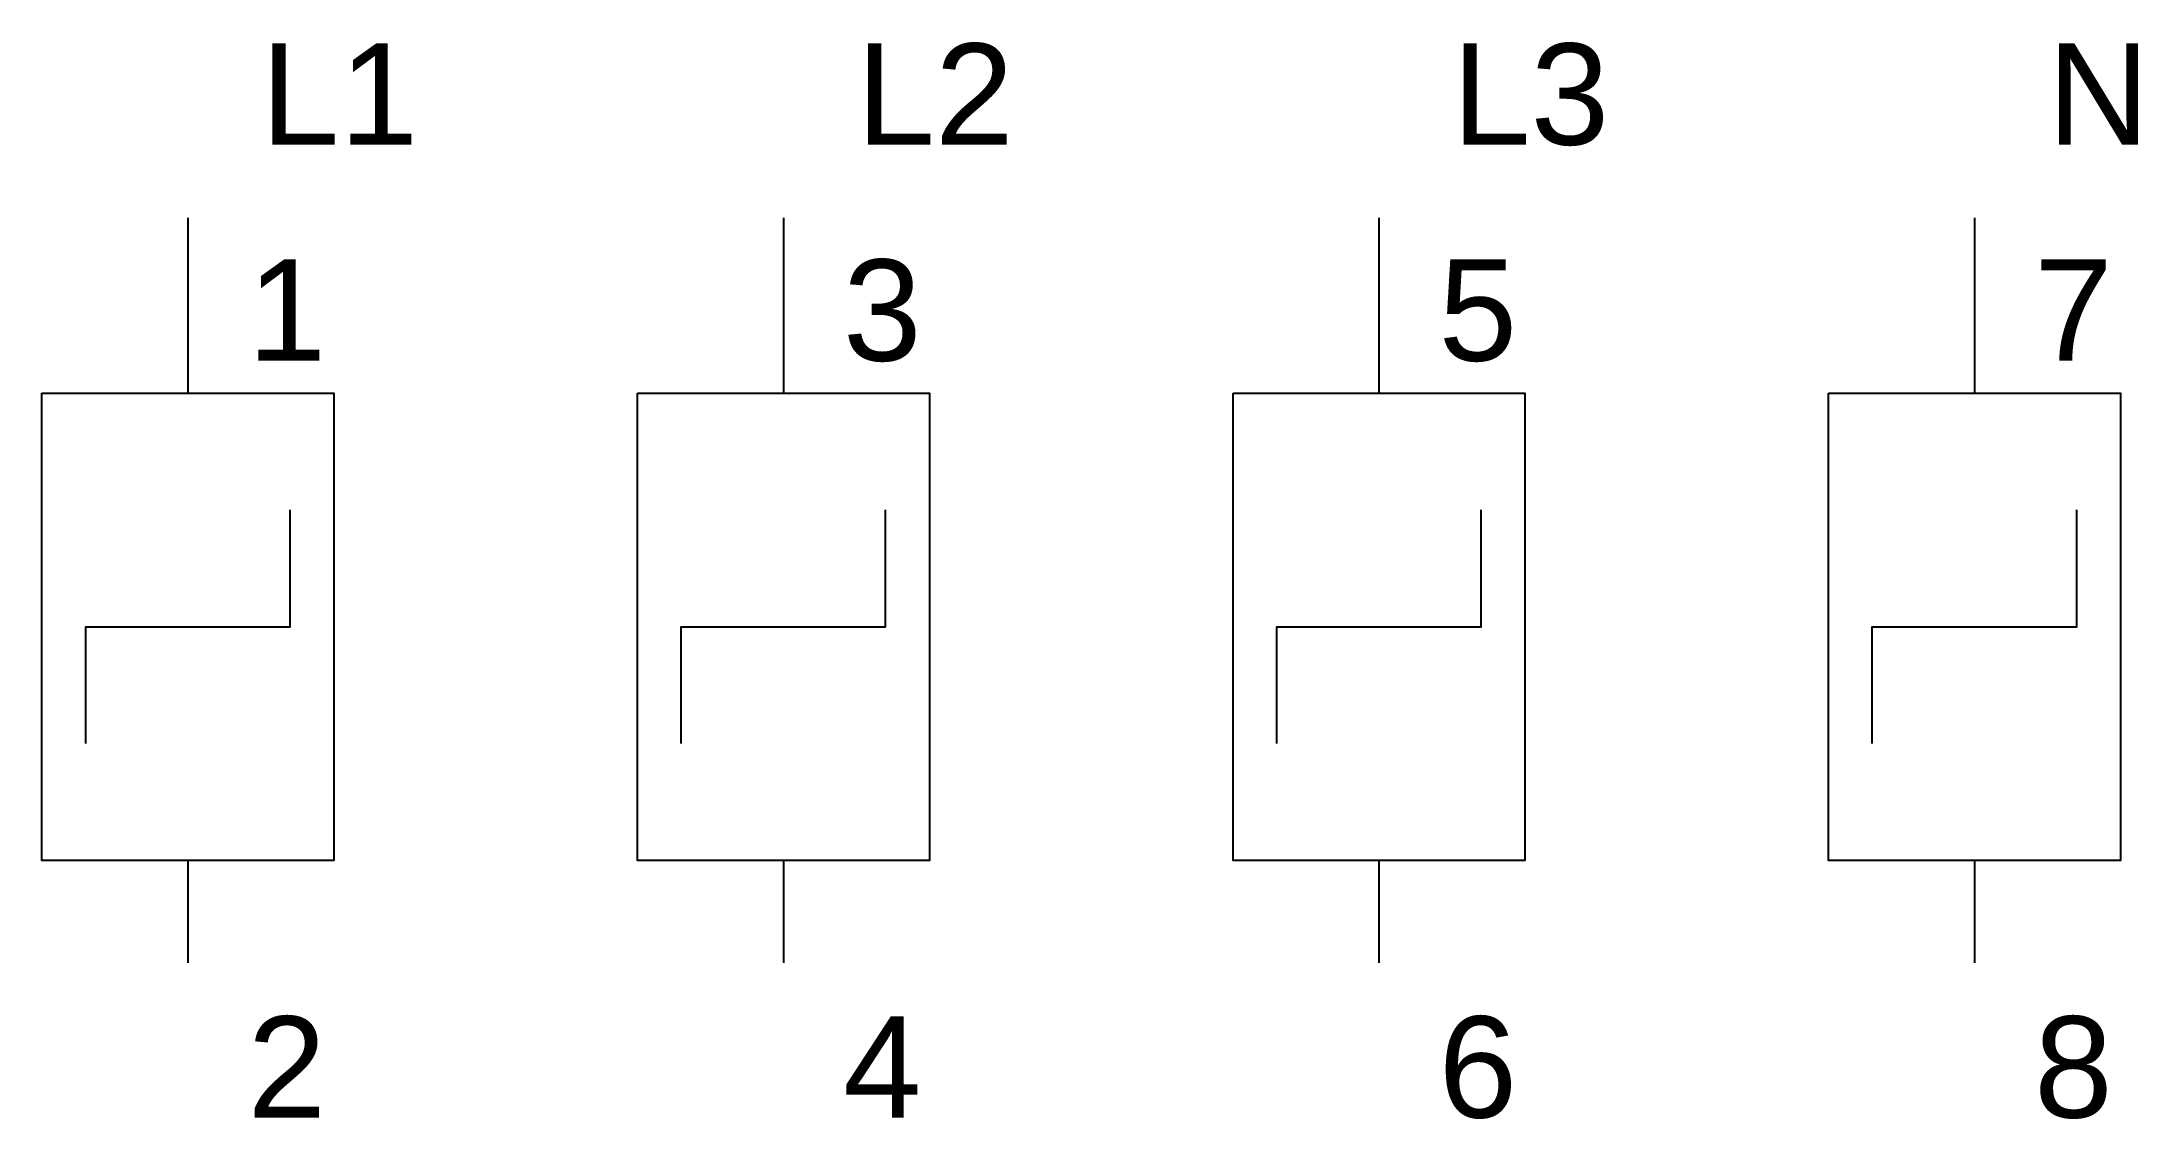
# Model space of a CAD drawing. Header units: millimetres. Extents: x -2.5 to 32.7, y -15.1 to 3.
import ezdxf
from ezdxf.enums import TextEntityAlignment as Align

# ---------------------------------------------------------------- set-up
doc = ezdxf.new("R2010")
doc.units = ezdxf.units.MM
doc.layers.get('0').update_dxf_attribs({"linetype": 'CONTINUOUS'})
doc.styles.add('ARIAL', font='arial.ttf')

# ---------------------------------------------------------------- blocks, each defined once
blk = doc.blocks.new('291_E_LV_MLD_IEC60617_thermal_overload_4p')
at = {"true_color": 0x0000ff}
for p, q in [((0, 0), (0, -2.941)), ((10, 0), (10, -2.941)), ((20, 0), (20, -2.941)), ((30, 0), (30, -2.941)), ((0, -10.784), (0, -12.5)), ((10, -10.784), (10, -12.5)), ((20, -10.784), (20, -12.5)), ((30, -10.784), (30, -12.5))]:
    blk.add_line(p, q, dxfattribs=at)
for points in [[(-2.451, -2.941), (2.451, -2.941), (2.451, -10.784), (-2.451, -10.784)], [(7.549, -2.941), (12.451, -2.941), (12.451, -10.784), (7.549, -10.784)], [(17.549, -2.941), (22.451, -2.941), (22.451, -10.784), (17.549, -10.784)], [(27.549, -2.941), (32.451, -2.941), (32.451, -10.784), (27.549, -10.784)]]:
    blk.add_lwpolyline(points, close=True, dxfattribs=at)
for points in [[(-1.716, -8.824), (-1.716, -6.863), (1.716, -6.863), (1.716, -4.902)], [(8.284, -8.824), (8.284, -6.863), (11.716, -6.863), (11.716, -4.902)], [(18.284, -8.824), (18.284, -6.863), (21.716, -6.863), (21.716, -4.902)], [(28.284, -8.824), (28.284, -6.863), (31.716, -6.863), (31.716, -4.902)]]:
    blk.add_lwpolyline(points, dxfattribs=at)
at = {"true_color": 0x0000ff, "style": 'ARIAL'}
for s, p in [('L1', (1.225, 1.225)), ('L2', (11.225, 1.225)), ('L3', (21.225, 1.225)), ('N', (31.225, 1.225)), ('1', (1, -2.4)), ('3', (11, -2.4)), ('5', (21, -2.4)), ('7', (31, -2.4)), ('2', (1, -15.1)), ('6', (21, -15.1)), ('8', (31, -15.1)), ('4', (11, -15.1))]:
    blk.add_text(s, height=1.7, dxfattribs=at).set_placement(p)
blk.add_attdef('TAG', text='', height=2.5, dxfattribs=at).set_placement((-4.451, -2.2), align=Align.RIGHT)
at = {"color": 7, "style": 'ARIAL'}
for tag, p in [('RATED_CURRENT', (-4.451, -9)), ('SETTING', (-4.451, -12)), ('MANUFACTURER', (-4.451, -15))]:
    blk.add_attdef(tag, text='', height=1.7, dxfattribs=at).set_placement(p, align=Align.RIGHT)

msp = doc.modelspace()

# ---------------------------------------------------------------- block references
msp.add_blockref('291_E_LV_MLD_IEC60617_thermal_overload_4p', (0, 0))

doc.saveas('drawing.dxf')
